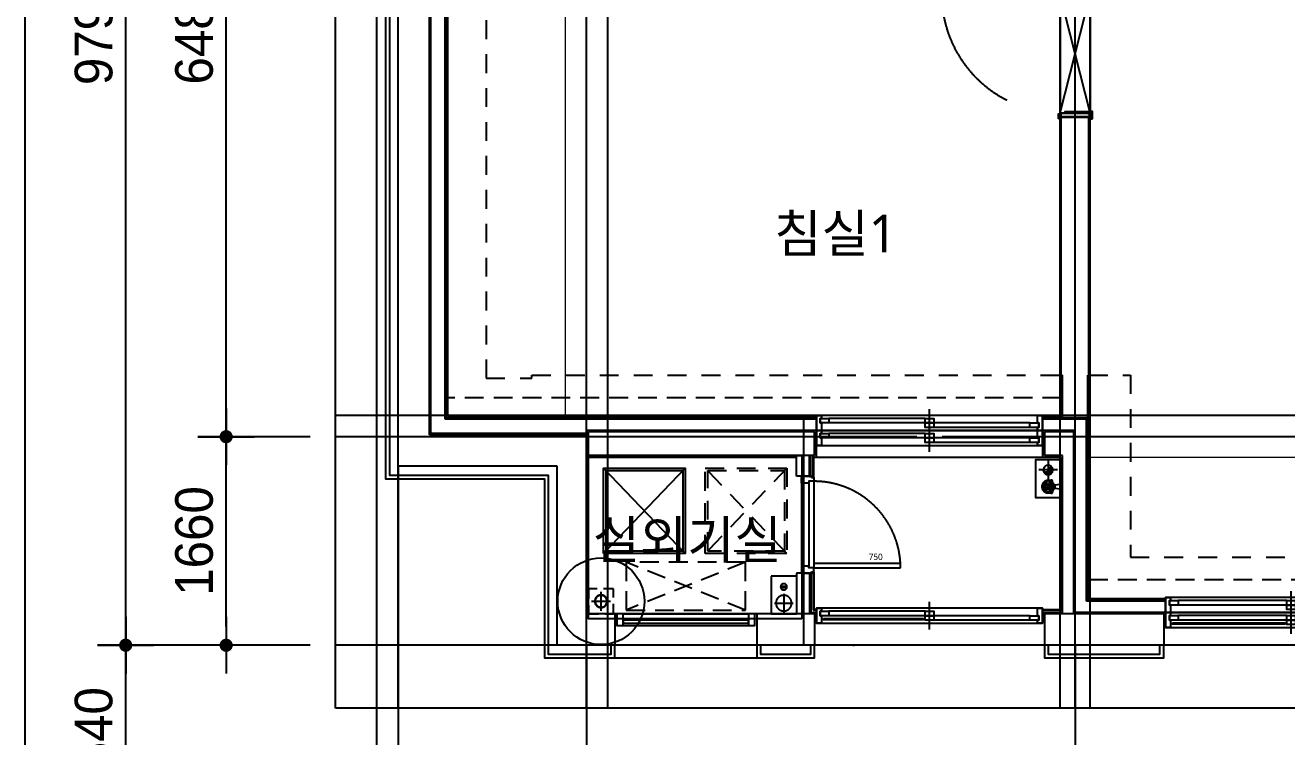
# Model space of a CAD drawing. Header units: millimetres. Extents: x 6886222 to 6919728, y 230959 to 276095.
# Drawn here: x 6886673 to 6896718, y 240570 to 246235 of the extents above; entities that cross this region are included whole.
import ezdxf
from ezdxf.enums import TextEntityAlignment as Align
from ezdxf.xclip import XClip

# ---------------------------------------------------------------- set-up
doc = ezdxf.new("R2010")
doc.units = ezdxf.units.MM
doc.header["$LTSCALE"] = 100
doc.header["$XCLIPFRAME"] = 2
for name, pattern in [('CEN', [62, 60, -1, 0, -1]), ('ST-DASH', [2.7, 1.5, -1.2]), ('U-84C-EX$0$CEN', [62, 60, -1, 0, -1]), ('U-84C-EX$0$DASHDOTX2', [2, 1, -0.5, 0, -0.5]), ('U-84C-EX$0$DDOT', [13.5, 11.5, -1, 0, -1]), ('U-84C-EX$0$H', [1.3, 0.8, -0.5]), ('U-84C-EX$0$HD', [2.5, 1.5, -1]), ('U-84C-EX$0$HID', [2.3, 1.5, -0.8])]:
    doc.linetypes.add(name, pattern=pattern)
doc.layers.get('Defpoints').update_dxf_attribs({"color": 149})
for name, color, linetype in [('AA-BORD-XREF', 15, 'Continuous'), ('ARDM', 7, 'Continuous'), ('BP', 7, 'Continuous'), ('CEN', 1, 'CEN'), ('DIM', 7, 'Continuous'), ('ELE8', 8, 'Continuous'), ('TEXT', 2, 'Continuous'), ('U-84C-EX$0$A-커텐박스', 11, 'U-84C-EX$0$HID'), ('U-84C-EX$0$C-DOOR', 1, 'Continuous'), ('U-84C-EX$0$CEN', 1, 'U-84C-EX$0$CEN'), ('U-84C-EX$0$COL', 2, 'Continuous'), ('U-84C-EX$0$DOR', 4, 'Continuous'), ('U-84C-EX$0$ETC', 6, 'Continuous'), ('U-84C-EX$0$FIN', 5, 'Continuous'), ('U-84C-EX$0$FUR_미설치가구', 8, 'U-84C-EX$0$HID'), ('U-84C-EX$0$INSUL_line', 8, 'Continuous'), ('U-84C-EX$0$STXS', 8, 'Continuous'), ('U-84C-EX$0$WAL', 3, 'Continuous'), ('U-84C-EX$0$WIN', 4, 'Continuous'), ('U-84C-EX$0$발코니 입면선', 4, 'Continuous'), ('U-84C-EX$0$하향식피난구', 8, 'Continuous'), ('U-84C-EX$0$확장전', 4, 'U-84C-EX$0$HID'), ('결로방지', 4, 'ST-DASH'), ('기단부-석재', 6, 'Continuous')]:
    doc.layers.add(name, color=color, linetype=linetype)
for name, color, linetype, plot in [('CUT-LINE', 105, 'Continuous', False), ('Defpoint', 142, 'Continuous', False), ('U-84C-EX$0$Defpoint', 142, 'Continuous', False), ('U-84C-EX$0$MC', 152, 'Continuous', False), ('체크', 2, 'Continuous', False)]:
    doc.layers.add(name, color=color, linetype=linetype, plot=plot)
doc.styles.add('U-84C-EX$0$맑은고딕', font='')
doc.styles.add('굴림', font='')
doc.styles.add('돋움', font='')
doc.styles.add('맑은 고딕', font='')
doc.styles.get('U-84C-EX$0$맑은고딕').set_extended_font_data('Malgun Gothic')
doc.styles.get('굴림').set_extended_font_data('Gulim')
doc.styles.get('돋움').set_extended_font_data('Dotum')
doc.styles.get('맑은 고딕').set_extended_font_data('Malgun Gothic')
doc.dimstyles.new('NORMAL', dxfattribs={"dimscale": 40, "dimtxt": 3, "dimasz": 1.5, "dimexe": 1.5, "dimexo": 2, "dimgap": 1, "dimtad": 1, "dimdec": 0, "dimzin": 0, "dimdsep": 46, "dimtxsty": '돋움', "dimblk": 'DOT', "dimblk1": 'NONE', "dimblk2": 'TICK', "dimcen": 0, "dimdle": 1.5, "dimclrd": 7, "dimclre": 7, "dimclrt": 3, "dimadec": 0, "dimazin": 0, "dimtfac": 1, "dimtdec": 0, "dimtix": 1, "dimtmove": 2, "dimatfit": 3, "dimldrblk": 'DOT', "dimfxl": 1, "dimtolj": 1, "dimtzin": 0, "dimarcsym": 0})

# ---------------------------------------------------------------- blocks, each defined once
blk = doc.blocks.new('*X204')
at = {"color": 0}
for p, q in [((2879.54, 10374.87), (2880.23, 10375.56)), ((2879.58, 10375.36), (2879.76, 10375.54)), ((2879.67, 10374.56), (2880.45, 10375.34)), ((2879.88, 10374.33), (2880.53, 10374.98)), ((2880.16, 10374.17), (2880.71, 10374.71)), ((2880.54, 10374.11), (2881.04, 10374.61))]:
    blk.add_line(p, q, dxfattribs=at)
blk = doc.blocks.new('U-84C-EX$0$배수드레인')
at = {"layer": 'U-84C-EX$0$ETC', "color": 8}
for p, q in [((64, 218), (60, 218)), ((64, 211), (60, 211)), ((70, 241), (73, 238)), ((76, 241), (73, 244)), ((78, 218), (74, 218)), ((78, 211), (74, 211)), ((93, 218), (88, 218)), ((93, 211), (89, 211)), ((96, 250), (96, 254)), ((96, 236), (96, 240)), ((96, 221), (96, 226)), ((96, 203), (96, 207)), ((104, 250), (104, 254)), ((104, 236), (104, 240)), ((104, 221), (104, 226)), ((104, 203), (104, 207)), ((112, 218), (107, 218)), ((111, 211), (107, 211)), ((126, 218), (122, 218)), ((126, 211), (122, 211)), ((127, 244), (124, 241)), ((127, 238), (130, 241)), ((140, 218), (136, 218)), ((140, 211), (136, 211)), ((70, 187), (73, 190)), ((76, 187), (73, 185)), ((96, 189), (96, 193)), ((96, 175), (96, 179)), ((104, 189), (104, 193)), ((104, 175), (104, 179)), ((124, 187), (127, 185)), ((130, 187), (127, 190))]:
    blk.add_line(p, q, dxfattribs=at)
at = {"layer": 'U-84C-EX$0$ETC', "color": 1}
for p, q in [((100, 6), (100, 156)), ((175, 81), (25, 81))]:
    blk.add_line(p, q, dxfattribs=at)
at = {"layer": 'U-84C-EX$0$ETC'}
blk.add_lwpolyline([(200, 300), (200, 0), (0, 0), (0, 300)], close=True, dxfattribs=at)
for centre, radius in [((100, 214), 50), ((100, 81), 37.5)]:
    blk.add_circle(centre, radius, dxfattribs=at)
at = {"layer": 'U-84C-EX$0$ETC', "color": 8}
for radius, start, end in [(40, 137.9377, 175.3172), (40, 184.9707, 222.1313), (36, 138.2645, 174.7956), (36, 185.5247, 221.8122), (40, 95.5963, 132.2058), (26, 98.6286, 172.7847), (26, 187.6605, 261.3714), (36, 96.2205, 131.895), (22, 100.213, 171.4638), (22, 189.0641, 259.787), (12, 108.9695, 164.209), (12, 196.7874, 251.0305), (8, 119.1827, 155.9086), (8, 205.6729, 240.8173), (40, 47.8687, 84.4251), (36, 48.1878, 83.8033), (26, 7.2153, 81.4045), (22, 8.5362, 79.8264), (12, 15.791, 71.1056), (8, 24.0914, 60.9392), (26, 278.5955, 352.3395), (22, 280.1736, 350.9359), (12, 288.8944, 343.2126), (8, 299.0608, 334.3271), (36, 5.2044, 41.8183), (36, 318.105, 354.4753), (40, 4.6828, 42.1367), (40, 317.7942, 355.0293), (40, 227.8633, 264.4037), (36, 228.1817, 263.7795), (36, 276.1967, 311.7355), (40, 275.5749, 312.0623)]:
    blk.add_arc((100, 214), radius, start, end, dxfattribs=at)
at = {"layer": 'U-84C-EX$0$ETC', "color": 1}
for centre, start, end in [((81, 81), 0, 180), ((119, 81), 180, 0)]:
    blk.add_arc(centre, 18.8, start, end, dxfattribs=at)
at = {"layer": 'U-84C-EX$0$ETC', "color": 1, "xscale": 37.5, "yscale": 37.5, "zscale": 37.5, "rotation": 180}
blk.add_blockref('*X204', (108119, 389148), dxfattribs=at)
blk = doc.blocks.new('U-84C-EX$0$D100-우수')
at = {"layer": 'Defpoints', "linetype": 'U-84C-EX$0$H'}
blk.add_lwpolyline([(200, 0), (0, 0), (0, 200), (200, 200)], close=True, dxfattribs=at)
at = {"layer": 'U-84C-EX$0$ETC', "color": 1}
for p, q in [((100, 175), (100, 25)), ((25, 100), (175, 100))]:
    blk.add_line(p, q, dxfattribs=at)
at = {"layer": 'U-84C-EX$0$ETC', "color": 4}
blk.add_circle((100, 100), 50, dxfattribs=at)
at = {"layer": 'U-84C-EX$0$ETC', "color": 8}
blk.add_circle((100, 100), 47, dxfattribs=at)
blk = doc.blocks.new('U-84C-EX$0$A$C332646E4')
at = {"layer": 'U-84C-EX$0$STXS'}
for p, q in [((0, 300), (0, 0)), ((0, 300), (200, 300)), ((124, 220), (76, 220)), ((124, 210), (76, 210)), ((200, 300), (200, 0)), ((200, 0), (0, 0))]:
    blk.add_line(p, q, dxfattribs=at)
at = {"layer": 'U-84C-EX$0$STXS', "color": 1}
for p, q in [((100, 160), (100, 10)), ((175, 85), (25, 85))]:
    blk.add_line(p, q, dxfattribs=at)
at = {"layer": 'U-84C-EX$0$STXS'}
for centre, radius in [((100, 215), 25), ((100, 85), 62.5)]:
    blk.add_circle(centre, radius, dxfattribs=at)
blk = doc.blocks.new('U-84C-EX$0$WIN_1_1800')
at = {"layer": 'U-84C-EX$0$WIN'}
blk.add_line((0, -170), (0, 50), dxfattribs=at)
at = {"layer": 'U-84C-EX$0$WIN', "color": 5, "linetype": 'Continuous'}
for p, q in [((-800, -60), (-35, -60)), ((-800, -96), (-35, -96)), ((35, -24), (800, -24)), ((35, -60), (800, -60))]:
    blk.add_line(p, q, dxfattribs=at)
at = {"layer": 'U-84C-EX$0$WIN'}
for points in [[(-860, -96), (-870, -96), (-870, -60), (-860, -60), (-860, 0), (-900, 0), (-900, -120), (-860, -120)], [(-900, 0), (900, 0), (900, -120), (-900, -120)], [(860, -24), (870, -24), (870, -60), (860, -60), (860, -120), (900, -120), (900, 0), (860, 0)], [(-870, -96), (-800, -96), (-800, -60), (-870, -60)], [(-35, -60), (35, -60), (35, -24), (-35, -24)], [(-35, -96), (35, -96), (35, -60), (-35, -60)], [(870, -24), (800, -24), (800, -60), (870, -60)]]:
    blk.add_lwpolyline(points, close=True, dxfattribs=at)
blk = doc.blocks.new('U-84C-EX$0$WIN_2_1800')
at = {"layer": 'U-84C-EX$0$WIN'}
blk.add_line((0, -290), (0, 50), dxfattribs=at)
at = {"layer": 'U-84C-EX$0$WIN', "color": 5, "linetype": 'Continuous'}
for p, q in [((-800, -60), (-35, -60)), ((-800, -96), (-35, -96)), ((35, -24), (800, -24)), ((35, -60), (800, -60)), ((-800, -180), (-35, -180)), ((35, -144), (800, -144)), ((35, -180), (800, -180)), ((-800, -216), (-35, -216))]:
    blk.add_line(p, q, dxfattribs=at)
at = {"layer": 'U-84C-EX$0$WIN'}
for points in [[(-860, -96), (-870, -96), (-870, -60), (-860, -60), (-860, 0), (-900, 0), (-900, -120), (-860, -120)], [(-900, 0), (900, 0), (900, -120), (-900, -120)], [(860, -24), (870, -24), (870, -60), (860, -60), (860, -120), (900, -120), (900, 0), (860, 0)], [(-870, -96), (-800, -96), (-800, -60), (-870, -60)], [(-35, -60), (35, -60), (35, -24), (-35, -24)], [(-35, -96), (35, -96), (35, -60), (-35, -60)], [(870, -24), (800, -24), (800, -60), (870, -60)], [(-860, -216), (-870, -216), (-870, -180), (-860, -180), (-860, -120), (-900, -120), (-900, -240), (-860, -240)], [(-900, -120), (900, -120), (900, -240), (-900, -240)], [(-870, -216), (-800, -216), (-800, -180), (-870, -180)], [(-35, -180), (35, -180), (35, -144), (-35, -144)], [(-35, -216), (35, -216), (35, -180), (-35, -180)], [(870, -144), (800, -144), (800, -180), (870, -180)], [(860, -144), (870, -144), (870, -180), (860, -180), (860, -240), (900, -240), (900, -120), (860, -120)]]:
    blk.add_lwpolyline(points, close=True, dxfattribs=at)
blk = doc.blocks.new('U-84C-EX$0$FUR_발코니_수전')
at = {"layer": 'U-84C-EX$0$STXS'}
for p, q in [((0, 0), (-29, 0)), ((0, 0), (-29, 0)), ((29, 0), (0, 0)), ((29, 0), (0, 0)), ((-6, -71), (-44, -65)), ((-6, -71), (-44, -65)), ((-6, -75), (-44, -81)), ((-6, -75), (-44, -81)), ((-23, -63), (-10, -50)), ((-23, -63), (-10, -50)), ((-23, -68), (-23, -63)), ((-23, -68), (-23, -63)), ((-23, -83), (-23, -78)), ((-23, -83), (-23, -78)), ((-10, -96), (-23, -83)), ((-10, -96), (-23, -83)), ((-20, -7), (0, -7)), ((-20, -7), (0, -7)), ((-14, -43), (-19, -7)), ((-14, -43), (-19, -7)), ((-15, -91), (-15, -117)), ((-15, -91), (-15, -117)), ((0, -43), (-14, -43)), ((0, -43), (-14, -43)), ((-10, -50), (10, -50)), ((-10, -50), (10, -50)), ((10, -96), (-10, -96)), ((10, -96), (-10, -96)), ((0, -7), (20, -7)), ((0, -7), (20, -7)), ((14, -43), (0, -43)), ((14, -43), (0, -43)), ((6, -71), (44, -65)), ((6, -71), (44, -65)), ((6, -75), (44, -81)), ((6, -75), (44, -81)), ((10, -50), (23, -63)), ((10, -50), (23, -63)), ((23, -83), (10, -96)), ((23, -83), (10, -96)), ((19, -7), (14, -43)), ((19, -7), (14, -43)), ((15, -117), (15, -91)), ((15, -117), (15, -91)), ((23, -63), (23, -68)), ((23, -63), (23, -68)), ((23, -78), (23, -83)), ((23, -78), (23, -83))]:
    blk.add_line(p, q, dxfattribs=at)
blk.add_circle((0, -73), 5.91, dxfattribs=at)
blk.add_circle((0, -73), 5.91, dxfattribs=at)
for centre, radius, start, end in [((-17, 6), 13.2, 207.1852, 259.412), ((-17, 6), 13.2, 207.1852, 259.412), ((17, 6), 13.2, 280.588, 332.8148), ((17, 6), 13.2, 280.588, 332.8148), ((-44, -73), 8.37, 90, 270), ((-44, -73), 8.37, 90, 270), ((-42, -50), 28.1, 351.511, 14.308), ((-42, -50), 28.1, 351.511, 14.308), ((42, -50), 28.1, 165.692, 188.489), ((42, -50), 28.1, 165.692, 188.489), ((44, -73), 8.37, 270, 90), ((44, -73), 8.37, 270, 90), ((0, -117), 14.7, 180, 0), ((0, -117), 14.7, 180, 0)]:
    blk.add_arc(centre, radius, start, end, dxfattribs=at)
blk = doc.blocks.new('U-84C-EX$0$A$C16b6767f')
at = {"layer": 'U-84C-EX$0$Defpoint'}
blk.add_lwpolyline([(0, 0), (1700, 0), (1700, 1300), (0, 1300)], close=True, dxfattribs=at)
at = {"layer": 'U-84C-EX$0$하향식피난구', "linetype": 'U-84C-EX$0$HD'}
for p, q in [((120, 1200), (770, 520)), ((120, 520), (770, 1200))]:
    blk.add_line(p, q, dxfattribs=at)
at = {"layer": 'U-84C-EX$0$하향식피난구'}
for p, q in [((930, 1200), (1580, 520)), ((930, 520), (1580, 1200))]:
    blk.add_line(p, q, dxfattribs=at)
at = {"layer": 'U-84C-EX$0$하향식피난구', "linetype": 'U-84C-EX$0$HD'}
blk.add_lwpolyline([(770, 520), (770, 1200), (120, 1200), (120, 520), (770, 520)], dxfattribs=at)
blk.add_lwpolyline([(750, 540), (750, 1180), (140, 1180), (140, 540)], close=True, dxfattribs=at)
at = {"layer": 'U-84C-EX$0$하향식피난구'}
blk.add_lwpolyline([(1580, 520), (1580, 1200), (930, 1200), (930, 520), (1580, 520)], dxfattribs=at)
blk.add_lwpolyline([(1560, 540), (1560, 1180), (950, 1180), (950, 540)], close=True, dxfattribs=at)
blk = doc.blocks.new('U-84C-EX$0$FUR_실외기실')
at = {"layer": 'U-84C-EX$0$FUR_미설치가구'}
for p, q in [((1025, 410), (75, 30)), ((1025, 30), (75, 410))]:
    blk.add_line(p, q, dxfattribs=at)
blk.add_lwpolyline([(1025, 410), (75, 410), (75, 30), (1025, 30)], close=True, dxfattribs=at)
at = {"layer": 'U-84C-EX$0$WIN', "color": 4, "linetype": 'Continuous'}
for p, q in [((50, 0), (1050, 0)), ((50, -92), (1050, -92))]:
    blk.add_line(p, q, dxfattribs=at)
for points in [[(0, 0), (0, -92), (50, -92), (50, 0), (0, 0)], [(1050, 0), (1050, -92), (1100, -92), (1100, 0), (1050, 0)]]:
    blk.add_lwpolyline(points, dxfattribs=at)
at = {"layer": 'U-84C-EX$0$WIN', "color": 5, "linetype": 'Continuous'}
blk.add_lwpolyline([(1047, -77), (53, -77), (53, -47), (1047, -47), (1047, -77)], dxfattribs=at)
blk = doc.blocks.new('U-84C-EX$0$A$C424087ba')
at = {"layer": 'U-84C-EX$0$C-DOOR', "elevation": 0}
blk.add_lwpolyline([(0, -49), (0, -991), (-240, -49), (-240, -991)], close=True, dxfattribs=at)
at = {"layer": 'U-84C-EX$0$C-DOOR', "color": 1, "linetype": 'U-84C-EX$0$DASHDOTX2', "ltscale": 10}
blk.add_arc((-239, -47, 0), 944, 182.5226, 269.9627, dxfattribs=at)
at = {"layer": 'U-84C-EX$0$DOR', "color": 8}
blk.add_line((0, -20), (-240, 0), dxfattribs=at)
at = {"layer": 'U-84C-EX$0$DOR'}
for points in [[(-252, 0), (-252, -40), (-240, -40), (-240, -5), (-245, -5), (-245, 0)], [(18, 0), (18, -60), (0, -60), (0, -5), (5, -5), (5, 0)], [(0, -20), (0, -28), (-5, -28), (-5, -44), (-235, -44), (-235, -28), (-240, -28), (-240, -20)], [(-240, -49), (-190, -49), (-190, -44), (-235, -44), (-235, -29), (-240, -29)], [(-21, -45), (-189, -45), (-189, -50), (-200, -50), (-200, -60), (-10, -60), (-10, -50), (-21, -50)], [(0, -49), (-20, -49), (-20, -44), (-5, -44), (-5, -29), (0, -29)], [(-252, -1040), (-252, -1000), (-240, -1000), (-240, -1035), (-245, -1035), (-245, -1040)], [(-240, -991), (-190, -991), (-190, -996), (-235, -996), (-235, -1011), (-240, -1011)], [(0, -1020), (0, -1012), (-5, -1012), (-5, -996), (-235, -996), (-235, -1012), (-240, -1012), (-240, -1020)], [(-21, -995), (-189, -995), (-189, -990), (-200, -990), (-200, -980), (-10, -980), (-10, -990), (-21, -990)], [(0, -991), (-20, -991), (-20, -996), (-5, -996), (-5, -1011), (0, -1011)]]:
    blk.add_lwpolyline(points, close=True, dxfattribs=at)
at = {"layer": 'U-84C-EX$0$DOR', "color": 8}
blk.add_lwpolyline([(0, -20), (-240, -20), (-240, 0), (0, 0)], close=True, dxfattribs=at)
at = {"layer": 'U-84C-EX$0$DOR', "color": 4, "elevation": 0}
blk.add_lwpolyline([(-240, -49), (-1182, -49), (-1182, -89), (-240, -89)], close=True, dxfattribs=at)
at = {"layer": 'U-84C-EX$0$DOR', "elevation": 0}
blk.add_lwpolyline([(18, -1040), (18, -980), (0, -980), (0, -1035), (5, -1035), (5, -1040)], close=True, dxfattribs=at)
blk = doc.blocks.new('U-84C-EX$0$A$Cba098c15')
at = {"layer": 'Defpoints'}
for p, q in [((0, 0), (0, 100)), ((770, 0), (770, 100))]:
    blk.add_line(p, q, dxfattribs=at)
at = {"layer": 'U-84C-EX$0$DOR', "color": 9}
for p, q in [((40, 100), (730, 100)), ((55, 60), (715, 60)), ((55, 0), (715, 0))]:
    blk.add_line(p, q, dxfattribs=at)
at = {"layer": 'U-84C-EX$0$DOR', "color": 4}
blk.add_lwpolyline([(730, 790), (695, 790), (695, 100), (730, 100)], close=True, dxfattribs=at)
for points in [[(10, 80), (10, 100), (40, 100), (40, 60), (55, 60), (55, 0), (10, 0), (10, 20)], [(760, 80), (760, 100), (730, 100), (730, 60), (715, 60), (715, 0), (760, 0), (760, 20)]]:
    blk.add_lwpolyline(points, dxfattribs=at)
at = {"layer": 'U-84C-EX$0$DOR', "color": 1, "linetype": 'U-84C-EX$0$DDOT'}
blk.add_arc((730, 100), 690, 90, 180, dxfattribs=at)
at = {"layer": 'Defpoints', "style": 'U-84C-EX$0$맑은고딕'}
blk.add_text('750', height=50, rotation=90, dxfattribs=at).set_placement((681, 536), align=Align.BOTTOM_LEFT)
blk = doc.blocks.new('U-84C-EX$0$A$C16fea984')
at = {"layer": 'U-84C-EX$0$WIN', "color": 5, "linetype": 'Continuous'}
for p, q in [((965, 216), (100, 216)), ((2335, 216), (3200, 216)), ((965, 180), (100, 180)), ((1035, 180), (2265, 180)), ((1035, 144), (2265, 144)), ((2335, 180), (3200, 180)), ((965, 96), (100, 96)), ((965, 60), (100, 60)), ((1035, 60), (2265, 60)), ((1035, 24), (2265, 24)), ((2335, 96), (3200, 96)), ((2335, 60), (3200, 60))]:
    blk.add_line(p, q, dxfattribs=at)
at = {"layer": 'U-84C-EX$0$WIN'}
for p, q in [((1000, -50), (1000, 290)), ((2300, -50), (2300, 290))]:
    blk.add_line(p, q, dxfattribs=at)
for points in [[(0, 240), (3300, 240), (3300, 120), (0, 120)], [(40, 216), (30, 216), (30, 180), (40, 180), (40, 120), (0, 120), (0, 240), (40, 240)], [(30, 216), (100, 216), (100, 180), (30, 180)], [(1035, 180), (965, 180), (965, 216), (1035, 216)], [(2265, 180), (2335, 180), (2335, 216), (2265, 216)], [(3270, 216), (3200, 216), (3200, 180), (3270, 180)], [(3260, 216), (3270, 216), (3270, 180), (3260, 180), (3260, 120), (3300, 120), (3300, 240), (3260, 240)], [(0, 120), (3300, 120), (3300, 0), (0, 0)], [(40, 96), (30, 96), (30, 60), (40, 60), (40, 0), (0, 0), (0, 120), (40, 120)], [(1035, 144), (965, 144), (965, 180), (1035, 180)], [(2265, 144), (2335, 144), (2335, 180), (2265, 180)], [(3260, 96), (3270, 96), (3270, 60), (3260, 60), (3260, 0), (3300, 0), (3300, 120), (3260, 120)], [(30, 96), (100, 96), (100, 60), (30, 60)], [(1035, 60), (965, 60), (965, 96), (1035, 96)], [(1035, 24), (965, 24), (965, 60), (1035, 60)], [(2265, 60), (2335, 60), (2335, 96), (2265, 96)], [(2265, 24), (2335, 24), (2335, 60), (2265, 60)], [(3270, 96), (3200, 96), (3200, 60), (3270, 60)]]:
    blk.add_lwpolyline(points, close=True, dxfattribs=at)
blk = doc.blocks.new('*U224')
at = {"layer": 'U-84C-EX$0$WIN'}
blk.add_line((15, 8), (910, 8), dxfattribs=at)
at = {"layer": 'U-84C-EX$0$WIN', "color": 8}
blk.add_lwpolyline([(15, 13), (910, 13), (910, 3), (15, 3)], close=True, dxfattribs=at)
blk = doc.blocks.new('*U225')
at = {"layer": 'U-84C-EX$0$WIN'}
blk.add_line((15, 8), (810, 8), dxfattribs=at)
at = {"layer": 'U-84C-EX$0$WIN', "color": 8}
blk.add_lwpolyline([(15, 13), (810, 13), (810, 3), (15, 3)], close=True, dxfattribs=at)
blk = doc.blocks.new('U-84C-EX')
at = {"layer": 'U-84C-EX$0$A-커텐박스'}
for p, q in [((11245, -5300), (16130, -5300)), ((6505, -6750), (11025, -6750))]:
    blk.add_line(p, q, dxfattribs=at)
at = {"layer": 'U-84C-EX$0$CEN'}
for p, q in [((15025, -7770), (15025, 3020)), ((16525, -7770), (16525, 3020)), ((11135, -7770), (11135, 625)), ((13295, -7270), (13295, -5440)), ((6195, -5610), (17025, -5610)), ((-145, -7270), (17025, -7270))]:
    blk.add_line(p, q, dxfattribs=at)
at = {"layer": 'U-84C-EX$0$COL'}
for p, q in [((16275, -5595), (16275, -1425)), ((16525, -5845), (16525, -1425)), ((11025, -5120), (11025, -3070)), ((11025, -3070), (11245, -3070)), ((11245, -5120), (11245, -3070)), ((11035, -5120), (11025, -5120)), ((11035, -5460), (11035, -5120)), ((11235, -5460), (11235, -5120)), ((11245, -5120), (11235, -5120)), ((11035, -5460), (11235, -5460)), ((15010, -7020), (15010, -5595)), ((15010, -5595), (16275, -5595)), ((13250, -5925), (13250, -5760)), ((13250, -5760), (13355, -5760)), ((13355, -5925), (13355, -5760)), ((13250, -5925), (13355, -5925)), ((15260, -7270), (15260, -5845)), ((15260, -5845), (16525, -5845)), ((13250, -6695), (13250, -7020)), ((13250, -6695), (13355, -6695)), ((13355, -6695), (13355, -7020)), ((10430, -7020), (11380, -7020)), ((10430, -7020), (10430, -7270)), ((11380, -7020), (11380, -7270)), ((13210, -7020), (13670, -7020)), ((13210, -7020), (13210, -7270)), ((13670, -7020), (13670, -7270)), ((14800, -7020), (15010, -7020)), ((14800, -7020), (14800, -7270)), ((10430, -7270), (11380, -7270)), ((13210, -7270), (13670, -7270)), ((14800, -7270), (15260, -7270))]:
    blk.add_line(p, q, dxfattribs=at)
at = {"layer": 'U-84C-EX$0$FIN'}
for p, q in [((16130, -5450), (16130, -1410)), ((16140, -5460), (16140, -1410)), ((11025, -6900), (11025, -5460)), ((11035, -6910), (11035, -5460)), ((11245, -5450), (11395, -5450)), ((11245, -5460), (11395, -5460)), ((13195, -5450), (16130, -5450)), ((16140, -5460), (13195, -5460)), ((11395, -5680), (11395, -5775)), ((13195, -5775), (13195, -5680)), ((11250, -5775), (11395, -5775)), ((11250, -6985), (11250, -5775)), ((11395, -5775), (13195, -5775)), ((13195, -5775), (13215, -5775)), ((13215, -5935), (13215, -5775)), ((13355, -5775), (15010, -5775)), ((13215, -6685), (13215, -6985)), ((10415, -6900), (11025, -6900)), ((10415, -6910), (11035, -6910)), ((11395, -6985), (11235, -6985)), ((13215, -6985), (13195, -6985))]:
    blk.add_line(p, q, dxfattribs=at)
at = {"layer": 'U-84C-EX$0$INSUL_line'}
for p, q in [((16150, -5470), (16150, -1410)), ((16265, -5585), (16265, -1410)), ((11045, -5470), (11395, -5470)), ((11045, -6920), (11045, -5470)), ((13195, -5470), (14995, -5470)), ((14995, -5470), (16150, -5470)), ((11135, -5560), (11415, -5560)), ((11135, -7010), (11135, -5560)), ((13195, -5560), (15020, -5560)), ((15020, -5585), (15020, -5560)), ((15020, -5585), (16265, -5585)), ((13220, -5935), (13220, -5760)), ((13240, -5935), (13240, -5760)), ((13220, -6685), (13220, -6990)), ((13240, -6685), (13240, -7010)), ((10415, -6920), (11045, -6920)), ((10415, -7010), (11135, -7010)), ((11395, -6990), (11235, -6990)), ((11395, -7010), (11235, -7010)), ((13220, -6990), (13195, -6990)), ((13240, -7010), (13195, -7010)), ((13200, -7020), (13220, -7020))]:
    blk.add_line(p, q, dxfattribs=at)
for points in [[(11035, -5460), (11025, -5460), (11025, -5120)], [(11245, -5120), (11245, -5460), (11235, -5460)]]:
    blk.add_lwpolyline(points, dxfattribs=at)
at = {"layer": 'U-84C-EX$0$MC'}
for p, q in [((14855, -7770), (14855, 3020)), ((11015, -7770), (11015, -1700)), ((11255, -7770), (11255, -1770)), ((6195, -5440), (17025, -5440))]:
    blk.add_line(p, q, dxfattribs=at)
at = {"layer": 'U-84C-EX$0$WAL'}
for p, q in [((11145, -5570), (11380, -5570)), ((11145, -7020), (11145, -5570)), ((11380, -5570), (11380, -5760)), ((13210, -5570), (15010, -5570)), ((13210, -5760), (13210, -5570)), ((15010, -5595), (15010, -5570)), ((11235, -5760), (11380, -5760)), ((11235, -7020), (11235, -5760)), ((13210, -5760), (15010, -5760))]:
    blk.add_line(p, q, dxfattribs=at)
at = {"layer": 'U-84C-EX$0$WIN'}
blk.add_line((13670, -7020), (14800, -7020), dxfattribs=at)
at = {"layer": 'U-84C-EX$0$발코니 입면선'}
for p, q in [((7100, -7270), (10430, -7270)), ((11380, -7270), (13210, -7270)), ((13670, -7270), (14800, -7270))]:
    blk.add_line(p, q, dxfattribs=at)
at = {"layer": 'U-84C-EX$0$확장전', "const_width": 10}
for points in [[(14855, -5450), (14855, 700), (13045, 700)], [(15195, -5450), (15195, 710)], [(11025, -5440), (6505, -5440)], [(11025, -5775), (6610, -5775), (6610, -6015), (125, -6015)]]:
    blk.add_lwpolyline(points, dxfattribs=at)
at = {"xscale": -1, "rotation": 90}
blk.add_blockref('U-84C-EX$0$A$Cba098c15', (13315, -5925), dxfattribs=at)
blk.add_blockref('U-84C-EX$0$A$C16fea984', (7115, -7130))
at = {"xscale": -1}
for name, p in [('*U224', (10375, -7106)), ('*U225', (13155, -7071))]:
    blk.add_blockref(name, p, dxfattribs=at)
at = {"layer": 'U-84C-EX$0$DOR', "xscale": -1}
blk.add_blockref('U-84C-EX$0$A$C424087ba', (11015, -2040), dxfattribs=at)
at = {"layer": 'U-84C-EX$0$INSUL_line'}
blk.add_blockref('U-84C-EX$0$WIN_1_1800', (12295, -6975), dxfattribs=at)
at = {"layer": 'U-84C-EX$0$STXS', "rotation": 180}
for name, p in [('U-84C-EX$0$배수드레인', (11450, -5794)), ('U-84C-EX$0$D100-우수', (15010, -6820))]:
    blk.add_blockref(name, p, dxfattribs=at)
at = {"layer": 'U-84C-EX$0$STXS', "extrusion": (0, 0, -1), "zscale": -1, "rotation": 270}
blk.add_blockref('U-84C-EX$0$FUR_발코니_수전', (-11250, -6008), dxfattribs=at)
at = {"layer": 'U-84C-EX$0$STXS'}
blk.add_blockref('U-84C-EX$0$A$C332646E4', (13355, -7020), dxfattribs=at)
at = {"layer": 'U-84C-EX$0$WIN'}
blk.add_blockref('U-84C-EX$0$WIN_2_1800', (12295, -5440), dxfattribs=at)
at = {"layer": 'U-84C-EX$0$WIN', "xscale": -1}
blk.add_blockref('U-84C-EX$0$FUR_실외기실', (14785, -7020), dxfattribs=at)
at = {"layer": 'U-84C-EX$0$하향식피난구'}
blk.add_blockref('U-84C-EX$0$A$C16b6767f', (13310, -7060), dxfattribs=at)
blk = doc.blocks.new('BORD-301')
at = {"layer": 'Defpoint'}
blk.add_lwpolyline([(-22550, 14955), (4105, 14955), (4105, -19330), (-22550, -19330)], close=True, dxfattribs=at)
blk = doc.blocks.new('DOT')
at = {"layer": 'DIM'}
blk.add_line((0, 1.5), (0, -1.5), dxfattribs=at)
at = {"layer": 'DIM', "linetype": 'Continuous'}
blk.add_line((-1.5, 0), (1.5, 0), dxfattribs=at)
at = {"layer": 'DIM', "const_width": 0.35}
blk.add_lwpolyline([(-0.175, 0, 1), (0.175, 0, 1)], format="xyb", close=True, dxfattribs=at)
blk = doc.blocks.new('*D35')
at = {"layer": 'Defpoints', "color": 0, "transparency": 16777216}
for p in [(800, -5080), (3270, -5080), (3270, -36685)]:
    blk.add_point(p, dxfattribs=at)
at = {"layer": 'DIM', "color": 7, "lineweight": -2, "transparency": 16777216}
for p, q in [((3070, -5080), (650, -5080)), ((800, -36535), (800, -5230)), ((3070, -36685), (650, -36685))]:
    blk.add_line(p, q, dxfattribs=at)
at = {"layer": 'DIM', "color": 7, "lineweight": -2, "transparency": 16777216, "xscale": 150, "yscale": 150, "zscale": 150}
for p, rotation in [((800, -5080), 90), ((800, -36685), 270)]:
    blk.add_blockref('DOT', p, dxfattribs=dict(at, rotation=rotation))
at = {"layer": 'DIM', "color": 3, "transparency": 16777216, "insert": (546, -20882), "char_height": 300, "attachment_point": 5, "rotation": 90, "style": '굴림'}
blk.add_mtext('\\A1;31605', dxfattribs=at)
blk = doc.blocks.new('_None')
blk = doc.blocks.new('_Oblique')
at = {"color": 0, "linetype": 'ByBlock', "lineweight": -2}
blk.add_line((-0.5, -0.5), (0.5, 0.5), dxfattribs=at)
blk = doc.blocks.new('TICK')
at = {"layer": 'Defpoints', "color": 0, "linetype": 'ByBlock'}
blk.add_point((0, 0), dxfattribs=at)
at = {"layer": 'DIM'}
blk.add_line((0, 1.6875), (0, -1.6875), dxfattribs=at)
at = {"layer": 'DIM', "linetype": 'Continuous'}
blk.add_line((-1.6875, 0), (1.6875, 0), dxfattribs=at)
at = {"color": 7, "linetype": 'ByBlock', "xscale": 1.6875, "yscale": 1.6875, "zscale": 1.6875}
blk.add_blockref('_Oblique', (0, 0), dxfattribs=at)
blk = doc.blocks.new('*D59')
at = {"layer": 'Defpoints', "color": 0, "transparency": 16777216}
for p in [(1600, -25355), (3270, -25355), (3270, -35145)]:
    blk.add_point(p, dxfattribs=at)
at = {"layer": 'DIM', "color": 7, "lineweight": -2, "transparency": 16777216}
for p, q in [((3070, -25355), (1450, -25355)), ((1600, -34995), (1600, -25505)), ((3070, -35145), (1450, -35145))]:
    blk.add_line(p, q, dxfattribs=at)
at = {"layer": 'DIM', "color": 7, "lineweight": -2, "transparency": 16777216, "xscale": 150, "yscale": 150, "zscale": 150}
for p, rotation in [((1600, -25355), 90), ((1600, -35145), 270)]:
    blk.add_blockref('DOT', p, dxfattribs=dict(at, rotation=rotation))
at = {"layer": 'DIM', "color": 3, "transparency": 16777216, "insert": (1346, -30250), "char_height": 300, "attachment_point": 5, "rotation": 90, "style": '굴림'}
blk.add_mtext('\\A1;9790', dxfattribs=at)
blk = doc.blocks.new('*D60')
at = {"layer": 'Defpoints', "color": 0, "transparency": 16777216}
for p in [(1600, -35145), (3270, -35145), (3270, -36685)]:
    blk.add_point(p, dxfattribs=at)
at = {"layer": 'DIM', "color": 7, "lineweight": -2, "transparency": 16777216}
for p, q in [((3070, -35145), (1450, -35145)), ((1600, -36535), (1600, -35295)), ((3070, -36685), (1450, -36685))]:
    blk.add_line(p, q, dxfattribs=at)
at = {"layer": 'DIM', "color": 7, "lineweight": -2, "transparency": 16777216, "xscale": 150, "yscale": 150, "zscale": 150}
for p, rotation in [((1600, -35145), 90), ((1600, -36685), 270)]:
    blk.add_blockref('DOT', p, dxfattribs=dict(at, rotation=rotation))
at = {"layer": 'DIM', "color": 3, "transparency": 16777216, "insert": (1346, -35915), "char_height": 300, "attachment_point": 5, "rotation": 90, "style": '굴림'}
blk.add_mtext('\\A1;1540', dxfattribs=at)
blk = doc.blocks.new('*D62')
at = {"layer": 'Defpoints', "color": 0, "transparency": 16777216}
for p in [(2400, -27005), (3270, -27005), (3270, -33485)]:
    blk.add_point(p, dxfattribs=at)
at = {"layer": 'DIM', "color": 7, "lineweight": -2, "transparency": 16777216}
for p, q in [((3070, -27005), (2250, -27005)), ((2400, -33335), (2400, -27155)), ((3070, -33485), (2250, -33485))]:
    blk.add_line(p, q, dxfattribs=at)
at = {"layer": 'DIM', "color": 7, "lineweight": -2, "transparency": 16777216, "xscale": 150, "yscale": 150, "zscale": 150}
for p, rotation in [((2400, -27005), 90), ((2400, -33485), 270)]:
    blk.add_blockref('DOT', p, dxfattribs=dict(at, rotation=rotation))
at = {"layer": 'DIM', "color": 3, "transparency": 16777216, "insert": (2146, -30245), "char_height": 300, "attachment_point": 5, "rotation": 90, "style": '굴림'}
blk.add_mtext('\\A1;6480', dxfattribs=at)
blk = doc.blocks.new('*D63')
at = {"layer": 'Defpoints', "color": 0, "transparency": 16777216}
for p in [(2400, -33485), (3270, -33485), (3270, -35145)]:
    blk.add_point(p, dxfattribs=at)
at = {"layer": 'DIM', "color": 7, "lineweight": -2, "transparency": 16777216}
for p, q in [((3070, -33485), (2250, -33485)), ((2400, -34995), (2400, -33635)), ((3070, -35145), (2250, -35145))]:
    blk.add_line(p, q, dxfattribs=at)
at = {"layer": 'DIM', "color": 7, "lineweight": -2, "transparency": 16777216, "xscale": 150, "yscale": 150, "zscale": 150}
for p, rotation in [((2400, -33485), 90), ((2400, -35145), 270)]:
    blk.add_blockref('DOT', p, dxfattribs=dict(at, rotation=rotation))
at = {"layer": 'DIM', "color": 3, "transparency": 16777216, "insert": (2146, -34315), "char_height": 300, "attachment_point": 5, "rotation": 90, "style": '굴림'}
blk.add_mtext('\\A1;1660', dxfattribs=at)
blk = doc.blocks.new('301 NAME')
at = {"layer": 'TEXT', "linetype": 'Continuous', "style": '맑은 고딕'}
for s, p in [('침실1', (6893125, 244577)), ('실외기실', (6891944, 242139))]:
    blk.add_text(s, height=300, dxfattribs=at).set_placement(p, align=Align.MIDDLE_CENTER)
blk = doc.blocks.new('A$C91700e87')
at = {"layer": 'TEXT'}
blk.add_blockref('301 NAME', (-6890908, -241299), dxfattribs=at)
blk = doc.blocks.new('A$Cd01e152a')
at = {"layer": '체크'}
blk.add_circle((0, 0), 345, dxfattribs=at)
blk = doc.blocks.new('기단부-301-TF')
at = {"layer": 'ELE8'}
blk.add_line((5495, -35245), (6625, -35245), dxfattribs=at)
at = {"layer": '기단부-석재'}
for points in [[(3770, -29300), (3670, -29300), (3670, -33820), (4935, -33820), (4935, -35245), (5495, -35245), (5495, -35145)], [(3770, -29330), (3700, -29330), (3700, -33790), (4965, -33790), (4965, -35215), (5465, -35215), (5465, -35145)], [(6625, -35145), (6625, -35245), (7085, -35245), (7085, -35145)], [(6655, -35145), (6655, -35215), (7055, -35215), (7055, -35145)], [(8915, -35145), (8915, -35245), (9865, -35245), (9865, -35145)], [(8945, -35145), (8945, -35215), (9835, -35215), (9835, -35145)]]:
    blk.add_lwpolyline(points, dxfattribs=at)
blk = doc.blocks.new('DIM-301-TF')
at = {"layer": 'CEN'}
for p, q in [((3770, -33485), (3270, -33485)), ((3770, -33720), (3770, -37885)), ((5035, -35145), (3270, -35145)), ((5270, -35145), (5270, -37885)), ((9160, -35145), (9160, -37885))]:
    blk.add_line(p, q, dxfattribs=at)
at = {"layer": 'DIM'}
for base, p1, p2, picture, middle in [((800, -5080), (3270, -36685), (3270, -5080), '*D35', (545.8, -20882.5)), ((1600, -25355), (3270, -35145), (3270, -25355), '*D59', (1346, -30250)), ((2400, -27005), (3270, -33485), (3270, -27005), '*D62', (2146, -30245)), ((2400, -33485), (3270, -35145), (3270, -33485), '*D63', (2145.8, -34315)), ((1600, -35145), (3270, -36685), (3270, -35145), '*D60', (1345.8, -35915))]:
    dim = blk.add_linear_dim(base=base, p1=p1, p2=p2, angle=270, dimstyle='NORMAL', override={"dimscale": 100, "dimtxsty": '굴림'}, dxfattribs=at)
    dim.commit()
    dim.dimension.update_dxf_attribs({"geometry": picture, "text_midpoint": middle})

msp = doc.modelspace()

# ---------------------------------------------------------------- block references
at = {"layer": 'BP'}
ref = msp.add_blockref('U-84C-EX', (6906168, 248569), dxfattribs=dict(at, xscale=-1))
XClip(ref).set_block_clipping_path([(17025.0000000028, -7770.1978698203), (17025.0000000028, 3020.0000000003), (4145.7978996271, 3020.0000000003), (4145.7978996281, 325.0000000014), (599.9999999972, 325.0000000014), (599.9999999972, -7770.1978698203)])

# ---------------------------------------------------------------- next in the draw order: linework, layer by layer
at = {"layer": 'CUT-LINE'}
msp.add_lwpolyline([(6889143, 240799), (6889143, 251589), (6902022, 251589), (6902022, 248894), (6905568, 248894), (6905568, 240799)], close=True, dxfattribs=at)
at = {"layer": '결로방지'}
for points in [[(6894923, 248554), (6892793, 248554), (6892793, 250389), (6891608, 250389), (6891608, 248974), (6890343, 248974), (6890343, 243424), (6890708, 243424), (6890708, 243449), (6894923, 243449)], [(6895143, 243449), (6895473, 243449), (6895473, 241999), (6905738, 241999), (6905738, 245689), (6906188, 245689)]]:
    msp.add_lwpolyline(points, dxfattribs=at)

# ---------------------------------------------------------------- next in the draw order: block references
at = {"layer": 'AA-BORD-XREF'}
msp.add_blockref('BORD-301', (6912023, 257889), dxfattribs=at)
at = {"layer": 'ARDM'}
msp.add_blockref('A$Cd01e152a', (6891258, 241649), dxfattribs=at)
at = {"layer": 'BP'}
msp.add_blockref('A$C91700e87', (6890908, 241299), dxfattribs=at)
at = {"layer": 'DIM'}
msp.add_blockref('DIM-301-TF', (6885873, 276444), dxfattribs=at)
at = {"layer": '기단부-석재'}
msp.add_blockref('기단부-301-TF', (6885873, 276444), dxfattribs=at)

doc.saveas('drawing.dxf')
